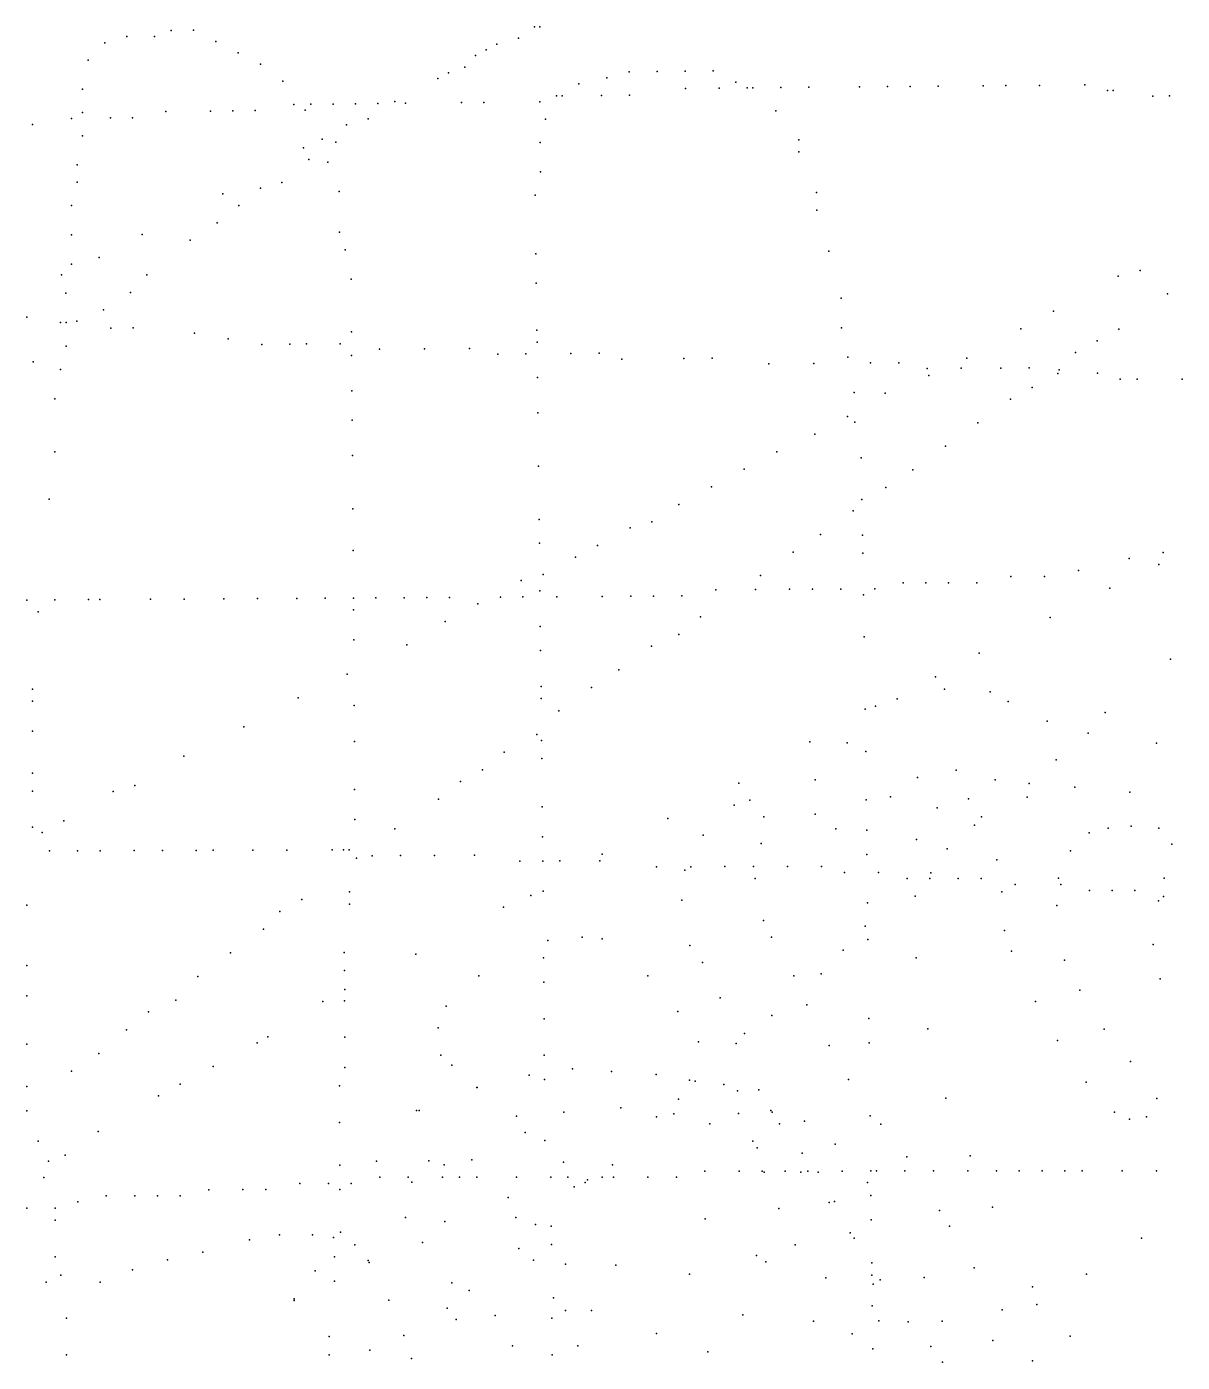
# Model space of a CAD drawing. Header units: metres. Extents: x -21.44 to -17.12, y -43.13 to -42.06.
# Drawn here: x -21.443035 to -21.442334, y -43.119011 to -43.118201 of the extents above; entities that cross this region are included whole.
import ezdxf

# ---------------------------------------------------------------- set-up
doc = ezdxf.new("R2010")
doc.units = ezdxf.units.M

msp = doc.modelspace()

# ---------------------------------------------------------------- linework, layer by layer
at = {"layer": 'Pontos'}
for p in [(-21.44272672, -43.11820124, 421), (-21.44272672, -43.11820124, 421), (-21.44272347, -43.11820124, 421), (-21.44272347, -43.11820124, 421), (-21.44297409, -43.11820727, 426), (-21.44297409, -43.11820727, 426), (-21.44295725, -43.11820709, 426), (-21.44295725, -43.11820709, 426), (-21.44294715, -43.11820346, 426), (-21.44294715, -43.11820346, 426), (-21.44293367, -43.11820331, 425), (-21.44293367, -43.11820331, 425), (-21.4427365, -43.11820823, 421), (-21.4427365, -43.11820823, 421), (-21.44298755, -43.11821093, 427), (-21.44298755, -43.11821093, 427), (-21.44292016, -43.11821018, 425), (-21.44292016, -43.11821018, 425), (-21.44290663, -43.11821706, 424), (-21.44290663, -43.11821706, 424), (-21.44275603, -43.11821522, 421), (-21.44275603, -43.11821522, 421), (-21.44274951, -43.11821173, 421), (-21.44274951, -43.11821173, 421), (-21.44299764, -43.11822158, 427), (-21.44299764, -43.11822158, 427), (-21.4428931, -43.11822395, 424), (-21.4428931, -43.11822395, 424), (-21.44276254, -43.11821872, 421), (-21.44276254, -43.11821872, 421), (-21.44278537, -43.1182327, 420), (-21.44278537, -43.1182327, 420), (-21.44277885, -43.1182292, 420), (-21.44277885, -43.1182292, 420), (-21.44276908, -43.11822571, 420), (-21.44276908, -43.11822571, 420), (-21.44268293, -43.11823223, 421), (-21.44268293, -43.11823223, 421), (-21.44266938, -43.11822855, 421), (-21.44266938, -43.11822855, 421), (-21.44265237, -43.11822837, 421), (-21.44265237, -43.11822837, 421), (-21.44263536, -43.11822818, 421), (-21.44263536, -43.11822818, 421), (-21.44261834, -43.118228, 421), (-21.44261834, -43.118228, 421), (-21.44300098, -43.11823919, 427), (-21.44300098, -43.11823919, 427), (-21.44287952, -43.11823436, 423), (-21.44287952, -43.11823436, 423), (-21.44269987, -43.11823595, 420), (-21.44269987, -43.11823595, 420), (-21.4426352, -43.11823879, 421), (-21.4426352, -43.11823879, 421), (-21.44261476, -43.11823857, 421), (-21.44261476, -43.11823857, 421), (-21.4426046, -43.11823492, 421), (-21.4426046, -43.11823492, 421), (-21.44259772, -43.11823838, 421), (-21.44259772, -43.11823838, 421), (-21.44259431, -43.11823835, 421), (-21.44259431, -43.11823835, 421), (-21.44257726, -43.11823817, 421), (-21.44257726, -43.11823817, 421), (-21.44256022, -43.118238, 421), (-21.44256022, -43.118238, 421), (-21.44252954, -43.11823774, 421), (-21.44252954, -43.11823774, 421), (-21.44251248, -43.11823759, 421), (-21.44251248, -43.11823759, 421), (-21.44249884, -43.11823747, 421), (-21.44249884, -43.11823747, 421), (-21.44248177, -43.11823733, 421), (-21.44248177, -43.11823733, 421), (-21.44245445, -43.11823709, 422), (-21.44245445, -43.11823709, 422), (-21.44244078, -43.11823698, 422), (-21.44244078, -43.11823698, 422), (-21.44242028, -43.1182368, 422), (-21.44242028, -43.1182368, 422), (-21.44239292, -43.11823657, 422), (-21.44239292, -43.11823657, 422), (-21.44237914, -43.11824, 422), (-21.44237914, -43.11824, 422), (-21.44237572, -43.11823997, 422), (-21.44237572, -43.11823997, 422), (-21.44287268, -43.11824838, 423), (-21.44287268, -43.11824838, 423), (-21.44286253, -43.11824827, 423), (-21.44286253, -43.11824827, 423), (-21.44284899, -43.11824813, 422), (-21.44284899, -43.11824813, 422), (-21.44283545, -43.11824798, 422), (-21.44283545, -43.11824798, 422), (-21.4428219, -43.11824784, 421), (-21.4428219, -43.11824784, 421), (-21.44281145, -43.11824669, 421), (-21.44281145, -43.11824669, 421), (-21.44280496, -43.11824766, 421), (-21.44280496, -43.11824766, 421), (-21.44277105, -43.1182473, 420), (-21.44277105, -43.1182473, 420), (-21.44275748, -43.11824716, 420), (-21.44275748, -43.11824716, 420), (-21.44272353, -43.1182468, 420), (-21.44272353, -43.1182468, 420), (-21.44271338, -43.11824316, 420), (-21.44271338, -43.11824316, 420), (-21.44270998, -43.11824312, 420), (-21.44270998, -43.11824312, 420), (-21.44268618, -43.11824287, 420), (-21.44268618, -43.11824287, 420), (-21.44266918, -43.11824268, 420), (-21.44266918, -43.11824268, 420), (-21.44235166, -43.11824331, 423), (-21.44235166, -43.11824331, 423), (-21.44234139, -43.11824322, 423), (-21.44234139, -43.11824322, 423), (-21.44300771, -43.11825685, 428), (-21.44300771, -43.11825685, 428), (-21.44300097, -43.11825326, 428), (-21.44300097, -43.11825326, 428), (-21.44298411, -43.1182566, 427), (-21.44298411, -43.1182566, 427), (-21.44297062, -43.11825646, 427), (-21.44297062, -43.11825646, 427), (-21.44295038, -43.11825273, 426), (-21.44295038, -43.11825273, 426), (-21.44292337, -43.11825244, 425), (-21.44292337, -43.11825244, 425), (-21.44290985, -43.1182523, 424), (-21.44290985, -43.1182523, 424), (-21.44289633, -43.11825215, 424), (-21.44289633, -43.11825215, 424), (-21.44286589, -43.11825183, 423), (-21.44286589, -43.11825183, 423), (-21.44282776, -43.11825719, 421), (-21.44282776, -43.11825719, 421), (-21.44272, -43.11825736, 420), (-21.44272, -43.11825736, 420), (-21.44258043, -43.11825236, 420), (-21.44258043, -43.11825236, 420), (-21.44303129, -43.11826062, 429), (-21.44303129, -43.11826062, 429), (-21.44284078, -43.11826069, 422), (-21.44284078, -43.11826069, 422), (-21.44300096, -43.11826735, 428), (-21.44300096, -43.11826735, 428), (-21.44285562, -43.11826938, 422), (-21.44285562, -43.11826938, 422), (-21.44284737, -43.11827119, 422), (-21.44284737, -43.11827119, 422), (-21.44272324, -43.11827155, 420), (-21.44272324, -43.11827155, 420), (-21.44256646, -43.11826995, 420), (-21.44256646, -43.11826995, 420), (-21.44286688, -43.11827469, 423), (-21.44286688, -43.11827469, 423), (-21.4428637, -43.11828169, 423), (-21.4428637, -43.11828169, 423), (-21.44256634, -43.11827705, 420), (-21.44256634, -43.11827705, 420), (-21.44300431, -43.11828502, 428), (-21.44300431, -43.11828502, 428), (-21.44285214, -43.11828348, 422), (-21.44285214, -43.11828348, 422), (-21.44272303, -43.11828926, 419), (-21.44272303, -43.11828926, 419), (-21.44300431, -43.11829561, 428), (-21.44300431, -43.11829561, 428), (-21.44288007, -43.11829571, 423), (-21.44288007, -43.11829571, 423), (-21.44291585, -43.1183027, 425), (-21.44291585, -43.1183027, 425), (-21.4428931, -43.11829921, 424), (-21.4428931, -43.11829921, 424), (-21.44284524, -43.11830111, 422), (-21.44284524, -43.11830111, 422), (-21.44272626, -43.11830349, 419), (-21.44272626, -43.11830349, 419), (-21.44255564, -43.11830184, 419), (-21.44255564, -43.11830184, 419), (-21.44300767, -43.11830977, 428), (-21.44300767, -43.11830977, 428), (-21.4429062, -43.11830973, 424), (-21.4429062, -43.11830973, 424), (-21.44255545, -43.11831251, 419), (-21.44255545, -43.11831251, 419), (-21.4429193, -43.11832025, 425), (-21.4429193, -43.11832025, 425), (-21.44300766, -43.11832746, 429), (-21.44300766, -43.11832746, 429), (-21.44296481, -43.11832722, 427), (-21.44296481, -43.11832722, 427), (-21.44293566, -43.11833077, 425), (-21.44293566, -43.11833077, 425), (-21.44284506, -43.11832592, 421), (-21.44284506, -43.11832592, 421), (-21.44284159, -43.11833654, 421), (-21.44284159, -43.11833654, 421), (-21.44272585, -43.11833902, 418), (-21.44272585, -43.11833902, 418), (-21.44254815, -43.11833741, 419), (-21.44254815, -43.11833741, 419), (-21.44300765, -43.11834518, 429), (-21.44300765, -43.11834518, 429), (-21.44299094, -43.11834124, 428), (-21.44299094, -43.11834124, 428), (-21.44301379, -43.11835176, 430), (-21.44301379, -43.11835176, 430), (-21.44296191, -43.11835183, 427), (-21.44296191, -43.11835183, 427), (-21.44283806, -43.11835428, 421), (-21.44283806, -43.11835428, 421), (-21.44237252, -43.11835263, 420), (-21.44237252, -43.11835263, 420), (-21.44235935, -43.1183491, 420), (-21.44235935, -43.1183491, 420), (-21.44301102, -43.11836295, 430), (-21.44301102, -43.11836295, 430), (-21.44297179, -43.11836238, 428), (-21.44297179, -43.11836238, 428), (-21.44272565, -43.11835682, 419), (-21.44272565, -43.11835682, 419), (-21.44234268, -43.11836332, 420), (-21.44234268, -43.11836332, 420), (-21.44254077, -43.11836593, 419), (-21.44254077, -43.11836593, 419), (-21.4430347, -43.11837736, 431), (-21.4430347, -43.11837736, 431), (-21.44298817, -43.11837292, 429), (-21.44298817, -43.11837292, 429), (-21.44241193, -43.11837388, 419), (-21.44241193, -43.11837388, 419), (-21.44301439, -43.11838074, 430), (-21.44301439, -43.11838074, 430), (-21.44301101, -43.11838071, 430), (-21.44301101, -43.11838071, 430), (-21.4430045, -43.11837993, 430), (-21.4430045, -43.11837993, 430), (-21.4429839, -43.11838403, 429), (-21.4429839, -43.11838403, 429), (-21.44297034, -43.11838391, 428), (-21.44297034, -43.11838391, 428), (-21.44293301, -43.11838715, 427), (-21.44293301, -43.11838715, 427), (-21.44283783, -43.11838633, 422), (-21.44283783, -43.11838633, 422), (-21.44272531, -43.11838536, 419), (-21.44272531, -43.11838536, 419), (-21.44254043, -43.11838382, 419), (-21.44254043, -43.11838382, 419), (-21.44243165, -43.11838452, 419), (-21.44243165, -43.11838452, 419), (-21.44237221, -43.11838461, 419), (-21.44237221, -43.11838461, 419), (-21.443011, -43.11839493, 431), (-21.443011, -43.11839493, 431), (-21.44291262, -43.11839054, 426), (-21.44291262, -43.11839054, 426), (-21.44289222, -43.11839392, 425), (-21.44289222, -43.11839392, 425), (-21.44287521, -43.11839378, 424), (-21.44287521, -43.11839378, 424), (-21.44286501, -43.11839369, 424), (-21.44286501, -43.11839369, 424), (-21.44284459, -43.11839352, 423), (-21.44284459, -43.11839352, 423), (-21.44272523, -43.11839251, 419), (-21.44272523, -43.11839251, 419), (-21.44238536, -43.1183917, 419), (-21.44238536, -43.1183917, 419), (-21.44283773, -43.1184006, 423), (-21.44283773, -43.1184006, 423), (-21.44282072, -43.11839689, 422), (-21.44282072, -43.11839689, 422), (-21.44279345, -43.11839666, 421), (-21.44279345, -43.11839666, 421), (-21.44276616, -43.11839643, 420), (-21.44276616, -43.11839643, 420), (-21.44274906, -43.11839985, 420), (-21.44274906, -43.11839985, 420), (-21.44273198, -43.11839971, 420), (-21.44273198, -43.11839971, 420), (-21.44270464, -43.11839948, 419), (-21.44270464, -43.11839948, 419), (-21.44268754, -43.11839934, 419), (-21.44268754, -43.11839934, 419), (-21.4426738, -43.1184028, 419), (-21.4426738, -43.1184028, 419), (-21.44263613, -43.11840249, 419), (-21.44263613, -43.11840249, 419), (-21.442619, -43.11840235, 419), (-21.442619, -43.11840235, 419), (-21.44253667, -43.11840171, 418), (-21.44253667, -43.11840171, 418), (-21.44246453, -43.11840225, 418), (-21.44246453, -43.11840225, 418), (-21.44239851, -43.1183988, 419), (-21.44239851, -43.1183988, 419), (-21.44303086, -43.11840457, 432), (-21.44303086, -43.11840457, 432), (-21.44301438, -43.1184092, 431), (-21.44301438, -43.1184092, 431), (-21.44258464, -43.11840564, 419), (-21.44258464, -43.11840564, 419), (-21.44255718, -43.11840543, 419), (-21.44255718, -43.11840543, 419), (-21.44252287, -43.1184052, 418), (-21.44252287, -43.1184052, 418), (-21.4425057, -43.11840509, 418), (-21.4425057, -43.11840509, 418), (-21.44248846, -43.11840856, 418), (-21.44248846, -43.11840856, 418), (-21.44246784, -43.11840843, 418), (-21.44246784, -43.11840843, 418), (-21.44244377, -43.11840827, 419), (-21.44244377, -43.11840827, 419), (-21.44242657, -43.11840816, 419), (-21.44242657, -43.11840816, 419), (-21.44240927, -43.11841164, 419), (-21.44240927, -43.11841164, 419), (-21.44240834, -43.11840947, 419), (-21.44240834, -43.11840947, 419), (-21.44238517, -43.11841148, 419), (-21.44238517, -43.11841148, 419), (-21.44272498, -43.11841396, 420), (-21.44272498, -43.11841396, 420), (-21.44248756, -43.11841288, 418), (-21.44248756, -43.11841288, 418), (-21.4423714, -43.11841507, 419), (-21.4423714, -43.11841507, 419), (-21.44236112, -43.11841506, 419), (-21.44236112, -43.11841506, 419), (-21.44233371, -43.11841501, 419), (-21.44233371, -43.11841501, 419), (-21.44301776, -43.11842706, 432), (-21.44301776, -43.11842706, 432), (-21.44283757, -43.11842203, 423), (-21.44283757, -43.11842203, 423), (-21.44253283, -43.11842322, 418), (-21.44253283, -43.11842322, 418), (-21.44251391, -43.11842352, 418), (-21.44251391, -43.11842352, 418), (-21.44243794, -43.11842724, 418), (-21.44243794, -43.11842724, 418), (-21.44242478, -43.11842013, 418), (-21.44242478, -43.11842013, 418), (-21.44272473, -43.11843545, 420), (-21.44272473, -43.11843545, 420), (-21.44283744, -43.11843992, 424), (-21.44283744, -43.11843992, 424), (-21.44253694, -43.11843772, 418), (-21.44253694, -43.11843772, 418), (-21.44253248, -43.11844119, 418), (-21.44253248, -43.11844119, 418), (-21.44245768, -43.11844147, 418), (-21.44245768, -43.11844147, 418), (-21.4425567, -43.11844838, 418), (-21.4425567, -43.11844838, 418), (-21.44301775, -43.1184592, 432), (-21.44301775, -43.1184592, 432), (-21.44257977, -43.11845902, 419), (-21.44257977, -43.11845902, 419), (-21.44247743, -43.11845571, 418), (-21.44247743, -43.11845571, 418), (-21.44283728, -43.11846142, 424), (-21.44283728, -43.11846142, 424), (-21.44272435, -43.11846776, 421), (-21.44272435, -43.11846776, 421), (-21.44252863, -43.11846276, 418), (-21.44252863, -43.11846276, 418), (-21.44259954, -43.11846967, 419), (-21.44259954, -43.11846967, 419), (-21.44249719, -43.11846996, 418), (-21.44249719, -43.11846996, 418), (-21.44261932, -43.11848032, 419), (-21.44261932, -43.11848032, 419), (-21.44251367, -43.11848065, 418), (-21.44251367, -43.11848065, 418), (-21.44302114, -43.11848786, 433), (-21.44302114, -43.11848786, 433), (-21.44263911, -43.11849098, 420), (-21.44263911, -43.11849098, 420), (-21.44252815, -43.11848801, 418), (-21.44252815, -43.11848801, 418), (-21.44283705, -43.11849374, 425), (-21.44283705, -43.11849374, 425), (-21.44272398, -43.11850015, 422), (-21.44272398, -43.11850015, 422), (-21.44253345, -43.11849491, 418), (-21.44253345, -43.11849491, 418), (-21.44266879, -43.11850517, 421), (-21.44266879, -43.11850517, 421), (-21.4426556, -43.11850165, 420), (-21.4426556, -43.11850165, 420), (-21.44272381, -43.11851456, 422), (-21.44272381, -43.11851456, 422), (-21.44268858, -43.11851583, 421), (-21.44268858, -43.11851583, 421), (-21.44255325, -43.11850919, 418), (-21.44255325, -43.11850919, 418), (-21.44252773, -43.11850968, 418), (-21.44252773, -43.11850968, 418), (-21.44283687, -43.11851893, 426), (-21.44283687, -43.11851893, 426), (-21.44270178, -43.11852294, 422), (-21.44270178, -43.11852294, 422), (-21.44256976, -43.11851989, 419), (-21.44256976, -43.11851989, 419), (-21.44252753, -43.11852053, 418), (-21.44252753, -43.11852053, 418), (-21.44236586, -43.11852383, 417), (-21.44236586, -43.11852383, 417), (-21.44234531, -43.11852016, 417), (-21.44234531, -43.11852016, 417), (-21.44239666, -43.11853114, 417), (-21.44239666, -43.11853114, 417), (-21.44234792, -43.11852742, 417), (-21.44234792, -43.11852742, 417), (-21.44273478, -43.11853713, 423), (-21.44273478, -43.11853713, 423), (-21.44272159, -43.1185336, 422), (-21.44272159, -43.1185336, 422), (-21.44258958, -43.11853416, 419), (-21.44258958, -43.11853416, 419), (-21.44250307, -43.11853856, 417), (-21.44250307, -43.11853856, 417), (-21.44248933, -43.11853854, 417), (-21.44248933, -43.11853854, 417), (-21.44247558, -43.11853852, 417), (-21.44247558, -43.11853852, 417), (-21.4424584, -43.1185385, 417), (-21.4424584, -43.1185385, 417), (-21.44243784, -43.11853483, 417), (-21.44243784, -43.11853483, 417), (-21.44241722, -43.11853481, 417), (-21.44241722, -43.11853481, 417), (-21.44303476, -43.11854902, 436), (-21.44303476, -43.11854902, 436), (-21.44301772, -43.11854891, 435), (-21.44301772, -43.11854891, 435), (-21.44299727, -43.11854878, 434), (-21.44299727, -43.11854878, 434), (-21.44299045, -43.11854874, 434), (-21.44299045, -43.11854874, 434), (-21.44295975, -43.11854855, 432), (-21.44295975, -43.11854855, 432), (-21.44293926, -43.11854842, 431), (-21.44293926, -43.11854842, 431), (-21.44291535, -43.11854827, 430), (-21.44291535, -43.11854827, 430), (-21.44289484, -43.11854814, 429), (-21.44289484, -43.11854814, 429), (-21.44287089, -43.11854799, 428), (-21.44287089, -43.11854799, 428), (-21.44285378, -43.11854788, 428), (-21.44285378, -43.11854788, 428), (-21.44283666, -43.11854778, 427), (-21.44283666, -43.11854778, 427), (-21.44282295, -43.11854769, 426), (-21.44282295, -43.11854769, 426), (-21.44280581, -43.11854758, 425), (-21.44280581, -43.11854758, 425), (-21.4427921, -43.1185475, 425), (-21.4427921, -43.1185475, 425), (-21.44277837, -43.11854741, 424), (-21.44277837, -43.11854741, 424), (-21.44274748, -43.11854722, 423), (-21.44274748, -43.11854722, 423), (-21.44273374, -43.11854713, 423), (-21.44273374, -43.11854713, 423), (-21.44272347, -43.11854345, 423), (-21.44272347, -43.11854345, 423), (-21.44271312, -43.118547, 422), (-21.44271312, -43.118547, 422), (-21.44268561, -43.11854683, 422), (-21.44268561, -43.11854683, 422), (-21.4426684, -43.11854672, 421), (-21.4426684, -43.11854672, 421), (-21.44265463, -43.11854664, 421), (-21.44265463, -43.11854664, 421), (-21.44263741, -43.11854653, 420), (-21.44263741, -43.11854653, 420), (-21.44261679, -43.11854278, 420), (-21.44261679, -43.11854278, 420), (-21.44259265, -43.11854263, 419), (-21.44259265, -43.11854263, 419), (-21.44257195, -43.1185425, 419), (-21.44257195, -43.1185425, 419), (-21.44255815, -43.11854242, 418), (-21.44255815, -43.11854242, 418), (-21.44254091, -43.11854233, 418), (-21.44254091, -43.11854233, 418), (-21.44252704, -43.11854589, 417), (-21.44252704, -43.11854589, 417), (-21.44252021, -43.11854223, 417), (-21.44252021, -43.11854223, 417), (-21.44237762, -43.11854174, 416), (-21.44237762, -43.11854174, 416), (-21.44302794, -43.11855618, 435), (-21.44302794, -43.11855618, 435), (-21.4428366, -43.118555, 427), (-21.4428366, -43.118555, 427), (-21.44276119, -43.11855135, 424), (-21.44276119, -43.11855135, 424), (-21.442781, -43.11856202, 425), (-21.442781, -43.11856202, 425), (-21.44272322, -43.11856516, 423), (-21.44272322, -43.11856516, 423), (-21.44262594, -43.11855915, 420), (-21.44262594, -43.11855915, 420), (-21.44241396, -43.11855966, 416), (-21.44241396, -43.11855966, 416), (-21.44283647, -43.11857307, 427), (-21.44283647, -43.11857307, 427), (-21.44263918, -43.11856988, 421), (-21.44263918, -43.11856988, 421), (-21.44252664, -43.11857137, 417), (-21.44252664, -43.11857137, 417), (-21.44280414, -43.11857627, 426), (-21.44280414, -43.11857627, 426), (-21.44272305, -43.11857965, 423), (-21.44272305, -43.11857965, 423), (-21.44265572, -43.118577, 421), (-21.44265572, -43.118577, 421), (-21.44245693, -43.11858118, 416), (-21.44245693, -43.11858118, 416), (-21.44234081, -43.1185849, 415), (-21.44234081, -43.1185849, 415), (-21.44284047, -43.11859404, 428), (-21.44284047, -43.11859404, 428), (-21.44267558, -43.1185913, 422), (-21.44267558, -43.1185913, 422), (-21.44248341, -43.11859554, 416), (-21.44248341, -43.11859554, 416), (-21.44303136, -43.11860314, 437), (-21.44303136, -43.11860314, 437), (-21.44272281, -43.11860144, 424), (-21.44272281, -43.11860144, 424), (-21.44269213, -43.118602, 423), (-21.44269213, -43.118602, 423), (-21.4424779, -43.11860312, 416), (-21.4424779, -43.11860312, 416), (-21.44245034, -43.1186046, 416), (-21.44245034, -43.1186046, 416), (-21.44303136, -43.11861038, 437), (-21.44303136, -43.11861038, 437), (-21.44287018, -43.11860824, 430), (-21.44287018, -43.11860824, 430), (-21.4428362, -43.11861297, 429), (-21.4428362, -43.11861297, 429), (-21.44272274, -43.11860872, 424), (-21.44272274, -43.11860872, 424), (-21.44251984, -43.11861346, 417), (-21.44251984, -43.11861346, 417), (-21.44250681, -43.11860904, 416), (-21.44250681, -43.11860904, 416), (-21.44243928, -43.11861053, 416), (-21.44243928, -43.11861053, 416), (-21.442712, -43.11861629, 424), (-21.442712, -43.11861629, 424), (-21.44252606, -43.11861521, 417), (-21.44252606, -43.11861521, 417), (-21.44241575, -43.1186224, 415), (-21.44241575, -43.1186224, 415), (-21.44238043, -43.11861721, 415), (-21.44238043, -43.11861721, 415), (-21.44303136, -43.11862852, 437), (-21.44303136, -43.11862852, 437), (-21.44290321, -43.118626, 431), (-21.44290321, -43.118626, 431), (-21.44272527, -43.11863061, 424), (-21.44272527, -43.11863061, 424), (-21.44239084, -43.11862983, 415), (-21.44239084, -43.11862983, 415), (-21.44283607, -43.1186348, 429), (-21.44283607, -43.1186348, 429), (-21.44272249, -43.11863423, 424), (-21.44272249, -43.11863423, 424), (-21.44255962, -43.11863499, 418), (-21.44255962, -43.11863499, 418), (-21.4425371, -43.11863573, 418), (-21.4425371, -43.11863573, 418), (-21.44234932, -43.11863578, 415), (-21.44234932, -43.11863578, 415), (-21.44293954, -43.11864375, 433), (-21.44293954, -43.11864375, 433), (-21.44274514, -43.1186413, 425), (-21.44274514, -43.1186413, 425), (-21.44272238, -43.11864517, 425), (-21.44272238, -43.11864517, 425), (-21.44252576, -43.11864086, 417), (-21.44252576, -43.11864086, 417), (-21.44241017, -43.11864596, 416), (-21.44241017, -43.11864596, 416), (-21.44303137, -43.11865394, 436), (-21.44303137, -43.11865394, 436), (-21.4427584, -43.11865203, 426), (-21.4427584, -43.11865203, 426), (-21.44247082, -43.11865211, 416), (-21.44247082, -43.11865211, 416), (-21.4429693, -43.11866154, 434), (-21.4429693, -43.11866154, 434), (-21.44277165, -43.11865916, 427), (-21.44277165, -43.11865916, 427), (-21.44260274, -43.11866009, 420), (-21.44260274, -43.11866009, 420), (-21.44255643, -43.11865802, 419), (-21.44255643, -43.11865802, 419), (-21.44249429, -43.11865656, 416), (-21.44249429, -43.11865656, 416), (-21.4424473, -43.11865807, 416), (-21.4424473, -43.11865807, 416), (-21.44242671, -43.11866035, 416), (-21.44242671, -43.11866035, 416), (-21.44239886, -43.11866257, 415), (-21.44239886, -43.11866257, 415), (-21.44303137, -43.11866485, 436), (-21.44303137, -43.11866485, 436), (-21.44298248, -43.11866505, 434), (-21.44298248, -43.11866505, 434), (-21.44283589, -43.11866395, 429), (-21.44283589, -43.11866395, 429), (-21.44278493, -43.1186699, 428), (-21.44278493, -43.1186699, 428), (-21.44259617, -43.11867044, 420), (-21.44259617, -43.11867044, 420), (-21.44252542, -43.11867022, 418), (-21.44252542, -43.11867022, 418), (-21.44251085, -43.11866847, 417), (-21.44251085, -43.11866847, 417), (-21.44246341, -43.11866961, 416), (-21.44246341, -43.11866961, 416), (-21.44242788, -43.11866852, 416), (-21.44242788, -43.11866852, 416), (-21.44236561, -43.11866557, 415), (-21.44236561, -43.11866557, 415), (-21.4427221, -43.11867439, 425), (-21.4427221, -43.11867439, 425), (-21.44260559, -43.11867347, 421), (-21.44260559, -43.11867347, 421), (-21.44255645, -43.11867889, 419), (-21.44255645, -43.11867889, 419), (-21.44248247, -43.11867509, 416), (-21.44248247, -43.11867509, 416), (-21.44303137, -43.11868669, 436), (-21.44303137, -43.11868669, 436), (-21.44301224, -43.11868285, 435), (-21.44301224, -43.11868285, 435), (-21.44283578, -43.1186822, 429), (-21.44283578, -43.1186822, 429), (-21.4426459, -43.11868159, 422), (-21.4426459, -43.11868159, 422), (-21.44258757, -43.11868049, 420), (-21.44258757, -43.11868049, 420), (-21.44245984, -43.11868555, 416), (-21.44245984, -43.11868555, 416), (-21.44245556, -43.11868058, 416), (-21.44245556, -43.11868058, 416), (-21.44236467, -43.11868609, 415), (-21.44236467, -43.11868609, 415), (-21.44302547, -43.11868996, 436), (-21.44302547, -43.11868996, 436), (-21.44281146, -43.11868778, 429), (-21.44281146, -43.11868778, 429), (-21.44272192, -43.11869268, 426), (-21.44272192, -43.11869268, 426), (-21.44262435, -43.11869163, 422), (-21.44262435, -43.11869163, 422), (-21.44254402, -43.11868786, 419), (-21.44254402, -43.11868786, 419), (-21.4425252, -43.11868858, 418), (-21.4425252, -43.11868858, 418), (-21.44249494, -43.1186943, 417), (-21.44249494, -43.1186943, 417), (-21.44239017, -43.11869021, 416), (-21.44239017, -43.11869021, 416), (-21.44237871, -43.11868746, 415), (-21.44237871, -43.11868746, 415), (-21.44234799, -43.11868747, 415), (-21.44234799, -43.11868747, 415), (-21.4430211, -43.11870122), (-21.4430211, -43.11870122), (-21.44300398, -43.11870115), (-21.44300398, -43.11870115), (-21.44299027, -43.11870109), (-21.44299027, -43.11870109), (-21.44296969, -43.11870101), (-21.44296969, -43.11870101), (-21.44295254, -43.11870094), (-21.44295254, -43.11870094), (-21.44293194, -43.11870086), (-21.44293194, -43.11870086), (-21.44292164, -43.11870082), (-21.44292164, -43.11870082), (-21.44289759, -43.11870072), (-21.44289759, -43.11870072), (-21.44287696, -43.11870064), (-21.44287696, -43.11870064), (-21.44284943, -43.11870052), (-21.44284943, -43.11870052), (-21.44284255, -43.1187005), (-21.44284255, -43.1187005), (-21.44283911, -43.11870048, 430), (-21.44283911, -43.11870048, 430), (-21.44268574, -43.11870308, 424), (-21.44268574, -43.11870308, 424), (-21.4425893, -43.11869664, 420), (-21.4425893, -43.11869664, 420), (-21.44252503, -43.11870328, 418), (-21.44252503, -43.11870328, 418), (-21.44247641, -43.11869996, 417), (-21.44247641, -43.11869996, 417), (-21.44240145, -43.11870121, 416), (-21.44240145, -43.11870121, 416), (-21.44234007, -43.1186971, 415), (-21.44234007, -43.1186971, 415), (-21.4428347, -43.11870568, 430), (-21.4428347, -43.11870568, 430), (-21.44282531, -43.11870408), (-21.44282531, -43.11870408), (-21.44280808, -43.11870401), (-21.44280808, -43.11870401), (-21.44278739, -43.11870393), (-21.44278739, -43.11870393), (-21.44276324, -43.11870384), (-21.44276324, -43.11870384), (-21.44273559, -43.11870739), (-21.44273559, -43.11870739), (-21.44272177, -43.11870733), (-21.44272177, -43.11870733), (-21.4427114, -43.11870729), (-21.4427114, -43.11870729), (-21.4426872, -43.1187072), (-21.4426872, -43.1187072), (-21.44265265, -43.11871081), (-21.44265265, -43.11871081), (-21.44263195, -43.11871077), (-21.44263195, -43.11871077), (-21.44261123, -43.11871074), (-21.44261123, -43.11871074), (-21.44259397, -43.11871071), (-21.44259397, -43.11871071), (-21.44257325, -43.11871068, 420), (-21.44257325, -43.11871068, 420), (-21.44255254, -43.11871066, 419), (-21.44255254, -43.11871066, 419), (-21.44244615, -43.11870669, 416), (-21.44244615, -43.11870669, 416), (-21.44263557, -43.11871287, 423), (-21.44263557, -43.11871287, 423), (-21.44259289, -43.1187179, 421), (-21.44259289, -43.1187179, 421), (-21.4425387, -43.11871433, 419), (-21.4425387, -43.11871433, 419), (-21.442518, -43.11871431, 418), (-21.442518, -43.11871431, 418), (-21.4425007, -43.11871798, 417), (-21.4425007, -43.11871798, 417), (-21.44248689, -43.11871797, 417), (-21.44248689, -43.11871797, 417), (-21.44248634, -43.11871439, 417), (-21.44248634, -43.11871439, 417), (-21.44246963, -43.11871796, 417), (-21.44246963, -43.11871796, 417), (-21.44245582, -43.11871795, 417), (-21.44245582, -43.11871795, 417), (-21.4424088, -43.11871773, 416), (-21.4424088, -43.11871773, 416), (-21.44234469, -43.11871777, 415), (-21.44234469, -43.11871777, 415), (-21.44283895, -43.1187261, 430), (-21.44283895, -43.1187261, 430), (-21.44272159, -43.11872566, 426), (-21.44272159, -43.11872566, 426), (-21.44244323, -43.11872599, 416), (-21.44244323, -43.11872599, 416), (-21.44243506, -43.11872161, 416), (-21.44243506, -43.11872161, 416), (-21.44240743, -43.11872159, 416), (-21.44240743, -43.11872159, 416), (-21.44239011, -43.11872526, 416), (-21.44239011, -43.11872526, 416), (-21.44237629, -43.11872525, 415), (-21.44237629, -43.11872525, 415), (-21.44236247, -43.11872524, 415), (-21.44236247, -43.11872524, 415), (-21.44303481, -43.11873412, 435), (-21.44303481, -43.11873412, 435), (-21.44286791, -43.11873075, 431), (-21.44286791, -43.11873075, 431), (-21.44283891, -43.11873342, 430), (-21.44283891, -43.11873342, 430), (-21.44274554, -43.11873527, 427), (-21.44274554, -43.11873527, 427), (-21.44272893, -43.11872814, 427), (-21.44272893, -43.11872814, 427), (-21.44263736, -43.11873112, 423), (-21.44263736, -43.11873112, 423), (-21.44252468, -43.11873272, 418), (-21.44252468, -43.11873272, 418), (-21.44249571, -43.11872872, 417), (-21.44249571, -43.11872872, 417), (-21.44240974, -43.1187343, 416), (-21.44240974, -43.1187343, 416), (-21.44234821, -43.11873157, 415), (-21.44234821, -43.11873157, 415), (-21.44234513, -43.11872891, 415), (-21.44234513, -43.11872891, 415), (-21.44288118, -43.11873789, 431), (-21.44288118, -43.11873789, 431), (-21.4425879, -43.11874331, 421), (-21.4425879, -43.11874331, 421), (-21.44289118, -43.11874868, 432), (-21.44289118, -43.11874868, 432), (-21.44252618, -43.11874686, 419), (-21.44252618, -43.11874686, 419), (-21.44244152, -43.11874948, 417), (-21.44244152, -43.11874948, 417), (-21.44271876, -43.11875552), (-21.44271876, -43.11875552), (-21.44269793, -43.11875349), (-21.44269793, -43.11875349), (-21.44268561, -43.11875451), (-21.44268561, -43.11875451), (-21.44263245, -43.1187586, 423), (-21.44263245, -43.1187586, 423), (-21.44258304, -43.1187535, 421), (-21.44258304, -43.1187535, 421), (-21.44252442, -43.11875483, 419), (-21.44252442, -43.11875483, 419), (-21.44235143, -43.11875787, 415), (-21.44235143, -43.11875787, 415), (-21.44291113, -43.11876301, 432), (-21.44291113, -43.11876301, 432), (-21.44284218, -43.11876277, 431), (-21.44284218, -43.11876277, 431), (-21.4427987, -43.11876389, 430), (-21.4427987, -43.11876389, 430), (-21.44272125, -43.1187661, 427), (-21.44272125, -43.1187661, 427), (-21.44253947, -43.11876132, 419), (-21.44253947, -43.11876132, 419), (-21.44249515, -43.11876606, 418), (-21.44249515, -43.11876606, 418), (-21.44243744, -43.11876195, 417), (-21.44243744, -43.11876195, 417), (-21.44240521, -43.11876753, 416), (-21.44240521, -43.11876753, 416), (-21.44303482, -43.1187707, 435), (-21.44303482, -43.1187707, 435), (-21.44284211, -43.11877379, 431), (-21.44284211, -43.11877379, 431), (-21.44262478, -43.11876881, 423), (-21.44262478, -43.11876881, 423), (-21.44255276, -43.11877578, 420), (-21.44255276, -43.11877578, 420), (-21.44293107, -43.11877736, 433), (-21.44293107, -43.11877736, 433), (-21.44276046, -43.1187769), (-21.44276046, -43.1187769), (-21.44272114, -43.11878085, 427), (-21.44272114, -43.11878085, 427), (-21.44265802, -43.11877697), (-21.44265802, -43.11877697), (-21.44256944, -43.11877703, 421), (-21.44256944, -43.11877703, 421), (-21.44234707, -43.1187787, 415), (-21.44234707, -43.1187787, 415), (-21.44303482, -43.11878902, 434), (-21.44303482, -43.11878902, 434), (-21.44294443, -43.11879176, 433), (-21.44294443, -43.11879176, 433), (-21.44285519, -43.11879249, 431), (-21.44285519, -43.11879249, 431), (-21.442842, -43.11879216, 431), (-21.442842, -43.11879216, 431), (-21.44284189, -43.11878533, 431), (-21.44284189, -43.11878533, 431), (-21.44261415, -43.11879032, 423), (-21.44261415, -43.11879032, 423), (-21.44242272, -43.11879253, 416), (-21.44242272, -43.11879253, 416), (-21.44239583, -43.1187856, 416), (-21.44239583, -43.1187856, 416), (-21.44296101, -43.11879888, 433), (-21.44296101, -43.11879888, 433), (-21.44278044, -43.11879528), (-21.44278044, -43.11879528), (-21.44263984, -43.11879851), (-21.44263984, -43.11879851), (-21.4425616, -43.11879448, 421), (-21.4425616, -43.11879448, 421), (-21.44278529, -43.1188086), (-21.44278529, -43.1188086), (-21.44272098, -43.11880298, 428), (-21.44272098, -43.11880298, 428), (-21.4425827, -43.11880107, 422), (-21.4425827, -43.11880107, 422), (-21.44252386, -43.1188028, 419), (-21.44252386, -43.1188028, 419), (-21.44297434, -43.11880965, 433), (-21.44297434, -43.11880965, 433), (-21.44288847, -43.11881402, 432), (-21.44288847, -43.11881402, 432), (-21.44284187, -43.11881424, 431), (-21.44284187, -43.11881424, 431), (-21.44259935, -43.11881189, 423), (-21.44259935, -43.11881189, 423), (-21.44248808, -43.11880916, 418), (-21.44248808, -43.11880916, 418), (-21.44240937, -43.11881624, 416), (-21.44240937, -43.11881624, 416), (-21.44238115, -43.1188093, 416), (-21.44238115, -43.1188093, 416), (-21.44303483, -43.11881838, 434), (-21.44303483, -43.11881838, 434), (-21.44299101, -43.11882404, 433), (-21.44299101, -43.11882404, 433), (-21.44289512, -43.1188176, 432), (-21.44289512, -43.1188176, 432), (-21.44278351, -43.11882504), (-21.44278351, -43.11882504), (-21.44272082, -43.11882513, 428), (-21.44272082, -43.11882513, 428), (-21.44262732, -43.11881704), (-21.44262732, -43.11881704), (-21.44260438, -43.11881811, 423), (-21.44260438, -43.11881811, 423), (-21.44254791, -43.11881921, 420), (-21.44254791, -43.11881921, 420), (-21.44252369, -43.11881758, 419), (-21.44252369, -43.11881758, 419), (-21.44292172, -43.11883192, 432), (-21.44292172, -43.11883192, 432), (-21.44284176, -43.11883267, 432), (-21.44284176, -43.11883267, 432), (-21.4427769, -43.11883123), (-21.4427769, -43.11883123), (-21.44236522, -43.11882888, 415), (-21.44236522, -43.11882888, 415), (-21.44300765, -43.1188348, 433), (-21.44300765, -43.1188348, 433), (-21.44272993, -43.11883713, 429), (-21.44272993, -43.11883713, 429), (-21.44272993, -43.11883713, 429), (-21.44272072, -43.11883992, 428), (-21.44272072, -43.11883992, 428), (-21.44270365, -43.1188333, 427), (-21.44270365, -43.1188333, 427), (-21.44270365, -43.1188333, 427), (-21.44268002, -43.11883503, 426), (-21.44268002, -43.11883503, 426), (-21.44268002, -43.11883503, 426), (-21.44265284, -43.11883674, 425), (-21.44265284, -43.11883674, 425), (-21.44265284, -43.11883674, 425), (-21.44263266, -43.11884034, 424), (-21.44263266, -43.11884034, 424), (-21.44263266, -43.11884034, 424), (-21.44262934, -43.11884083, 424), (-21.44262934, -43.11884083, 424), (-21.44253614, -43.11883991, 420), (-21.44253614, -43.11883991, 420), (-21.44303484, -43.11884412, 434), (-21.44303484, -43.11884412, 434), (-21.44294168, -43.11884267, 433), (-21.44294168, -43.11884267, 433), (-21.44284516, -43.11884374, 432), (-21.44284516, -43.11884374, 432), (-21.44276166, -43.11884474), (-21.44276166, -43.11884474), (-21.44276149, -43.11884467, 430), (-21.44276149, -43.11884467, 430), (-21.44276149, -43.11884467, 430), (-21.44261184, -43.11884289), (-21.44261184, -43.11884289), (-21.44260364, -43.11884669, 423), (-21.44260364, -43.11884669, 423), (-21.44260364, -43.11884669, 423), (-21.44259073, -43.11884604, 423), (-21.44259073, -43.11884604, 423), (-21.44239207, -43.11884143, 416), (-21.44239207, -43.11884143, 416), (-21.44295498, -43.11884983, 433), (-21.44295498, -43.11884983, 433), (-21.44267442, -43.11885709, 427), (-21.44267442, -43.11885709, 427), (-21.44267442, -43.11885709, 427), (-21.44263935, -43.11885169, 425), (-21.44263935, -43.11885169, 425), (-21.44247711, -43.11885111, 418), (-21.44247711, -43.11885111, 418), (-21.44234919, -43.11885131, 415), (-21.44234919, -43.11885131, 415), (-21.44303484, -43.11885884, 433), (-21.44303484, -43.11885884, 433), (-21.4427984, -43.11885871, 432), (-21.4427984, -43.11885871, 432), (-21.4427984, -43.11885871, 432), (-21.44279665, -43.11885871, 431), (-21.44279665, -43.11885871, 431), (-21.44279665, -43.11885871, 431), (-21.44273762, -43.11886219, 430), (-21.44273762, -43.11886219, 430), (-21.44273762, -43.11886219, 430), (-21.4427089, -43.11885965, 428), (-21.4427089, -43.11885965, 428), (-21.4427089, -43.11885965, 428), (-21.44265269, -43.11886255, 426), (-21.44265269, -43.11886255, 426), (-21.44264226, -43.11886065, 425), (-21.44264226, -43.11886065, 425), (-21.44264226, -43.11886065, 425), (-21.44260307, -43.11886054), (-21.44260307, -43.11886054), (-21.44258335, -43.11885867, 422), (-21.44258335, -43.11885867, 422), (-21.44258335, -43.11885867, 422), (-21.44258247, -43.1188596, 422), (-21.44258247, -43.1188596, 422), (-21.44258247, -43.1188596, 422), (-21.44256303, -43.1188651, 422), (-21.44256303, -43.1188651, 422), (-21.44256303, -43.1188651, 422), (-21.44252317, -43.11886199, 420), (-21.44252317, -43.11886199, 420), (-21.44237486, -43.11885969, 416), (-21.44237486, -43.11885969, 416), (-21.44236571, -43.11886392, 416), (-21.44236571, -43.11886392, 416), (-21.44235539, -43.11886253, 415), (-21.44235539, -43.11886253, 415), (-21.4429916, -43.11887135, 433), (-21.4429916, -43.11887135, 433), (-21.44284503, -43.11886589, 432), (-21.44284503, -43.11886589, 432), (-21.44273252, -43.11887191), (-21.44273252, -43.11887191), (-21.44262044, -43.1188667, 424), (-21.44262044, -43.1188667, 424), (-21.44262044, -43.1188667, 424), (-21.44257804, -43.11886684, 422), (-21.44257804, -43.11886684, 422), (-21.44251654, -43.11886693, 420), (-21.44251654, -43.11886693, 420), (-21.44302796, -43.11887726, 433), (-21.44302796, -43.11887726, 433), (-21.44272045, -43.11887692, 429), (-21.44272045, -43.11887692, 429), (-21.44259428, -43.1188772), (-21.44259428, -43.1188772), (-21.44259171, -43.11888131, 423), (-21.44259171, -43.11888131, 423), (-21.44259171, -43.11888131, 423), (-21.4425444, -43.11887905, 421), (-21.4425444, -43.11887905, 421), (-21.4425444, -43.11887905, 421), (-21.44302157, -43.1188893, 433), (-21.44302157, -43.1188893, 433), (-21.44301161, -43.11888575, 433), (-21.44301161, -43.11888575, 433), (-21.44282257, -43.11888943, 432), (-21.44282257, -43.11888943, 432), (-21.44282257, -43.11888943, 432), (-21.44279086, -43.11888924, 432), (-21.44279086, -43.11888924, 432), (-21.44279086, -43.11888924, 432), (-21.4427647, -43.11888857, 431), (-21.4427647, -43.11888857, 431), (-21.44256437, -43.11888459, 422), (-21.44256437, -43.11888459, 422), (-21.44250082, -43.11888677, 419), (-21.44250082, -43.11888677, 419), (-21.44246232, -43.11888625, 418), (-21.44246232, -43.11888625, 418), (-21.44284491, -43.1188918, 432), (-21.44284491, -43.1188918, 432), (-21.44278166, -43.1188916, 432), (-21.44278166, -43.1188916, 432), (-21.44270924, -43.11889009), (-21.44270924, -43.11889009), (-21.44267939, -43.11889154, 427), (-21.44267939, -43.11889154, 427), (-21.44262331, -43.11889539, 425), (-21.44262331, -43.11889539, 425), (-21.4426025, -43.11889538, 424), (-21.4426025, -43.11889538, 424), (-21.44258863, -43.11889538, 423), (-21.44258863, -43.11889538, 423), (-21.44258736, -43.11889601), (-21.44258736, -43.11889601), (-21.44257476, -43.11889537, 422), (-21.44257476, -43.11889537, 422), (-21.44256521, -43.11889598, 422), (-21.44256521, -43.11889598, 422), (-21.44256521, -43.11889598, 422), (-21.44256089, -43.11889537, 422), (-21.44256089, -43.11889537, 422), (-21.44255461, -43.11889609, 421), (-21.44255461, -43.11889609, 421), (-21.4425401, -43.11889536, 421), (-21.4425401, -43.11889536, 421), (-21.44252277, -43.11889535, 420), (-21.44252277, -43.11889535, 420), (-21.4425193, -43.11889535, 420), (-21.4425193, -43.11889535, 420), (-21.44250197, -43.11889535, 419), (-21.44250197, -43.11889535, 419), (-21.44248465, -43.11889535, 418), (-21.44248465, -43.11889535, 418), (-21.44246386, -43.11889534, 418), (-21.44246386, -43.11889534, 418), (-21.44244652, -43.11889534, 418), (-21.44244652, -43.11889534, 418), (-21.44243265, -43.11889533, 417), (-21.44243265, -43.11889533, 417), (-21.44241878, -43.11889533, 417), (-21.44241878, -43.11889533, 417), (-21.44240491, -43.11889533, 416), (-21.44240491, -43.11889533, 416), (-21.44239451, -43.11889532, 416), (-21.44239451, -43.11889532, 416), (-21.44237023, -43.11889532, 416), (-21.44237023, -43.11889532, 416), (-21.44234942, -43.11889531, 415), (-21.44234942, -43.11889531, 415), (-21.44302452, -43.11889939, 433), (-21.44302452, -43.11889939, 433), (-21.44286907, -43.11890292, 432), (-21.44286907, -43.11890292, 432), (-21.44285178, -43.11890291, 432), (-21.44285178, -43.11890291, 432), (-21.44283795, -43.11890291, 432), (-21.44283795, -43.11890291, 432), (-21.44282067, -43.11889919, 432), (-21.44282067, -43.11889919, 432), (-21.44280337, -43.11889919, 432), (-21.44280337, -43.11889919, 432), (-21.44280125, -43.11890221, 432), (-21.44280125, -43.11890221, 432), (-21.44278261, -43.11889918, 432), (-21.44278261, -43.11889918, 432), (-21.44277223, -43.11889917, 431), (-21.44277223, -43.11889917, 431), (-21.44276184, -43.11889917, 431), (-21.44276184, -43.11889917, 431), (-21.44273761, -43.11889916, 430), (-21.44273761, -43.11889916, 430), (-21.44271683, -43.11889915, 429), (-21.44271683, -43.11889915, 429), (-21.44270644, -43.11889914, 428), (-21.44270644, -43.11889914, 428), (-21.44270262, -43.11890495, 428), (-21.44270262, -43.11890495, 428), (-21.44270262, -43.11890495, 428), (-21.44269609, -43.1189024, 428), (-21.44269609, -43.1189024, 428), (-21.44269467, -43.11890072), (-21.44269467, -43.11890072), (-21.44268566, -43.11889913, 427), (-21.44268566, -43.11889913, 427), (-21.44267873, -43.11889913, 427), (-21.44267873, -43.11889913, 427), (-21.44265793, -43.11889912, 426), (-21.44265793, -43.11889912, 426), (-21.4426406, -43.11889911, 425), (-21.4426406, -43.11889911, 425), (-21.44252476, -43.11890242, 420), (-21.44252476, -43.11890242, 420), (-21.44252476, -43.11890242, 420), (-21.44300382, -43.11891415, 432), (-21.44300382, -43.11891415, 432), (-21.44298657, -43.11891044, 432), (-21.44298657, -43.11891044, 432), (-21.44296931, -43.11891042, 432), (-21.44296931, -43.11891042, 432), (-21.44295549, -43.11891041, 432), (-21.44295549, -43.11891041, 432), (-21.44294167, -43.11891039, 432), (-21.44294167, -43.11891039, 432), (-21.4429244, -43.11890668, 432), (-21.4429244, -43.11890668, 432), (-21.44290365, -43.11890665, 432), (-21.44290365, -43.11890665, 432), (-21.44288981, -43.11890664, 432), (-21.44288981, -43.11890664, 432), (-21.44284485, -43.11890662, 432), (-21.44284485, -43.11890662, 432), (-21.44274274, -43.11891134, 430), (-21.44274274, -43.11891134, 430), (-21.44254474, -43.11891391, 420), (-21.44254474, -43.11891391, 420), (-21.44252259, -43.1189102, 420), (-21.44252259, -43.1189102, 420), (-21.44303486, -43.11891788, 432), (-21.44303486, -43.11891788, 432), (-21.44301762, -43.11891786, 432), (-21.44301762, -43.11891786, 432), (-21.44257846, -43.11891803), (-21.44257846, -43.11891803), (-21.4425479, -43.11891444, 421), (-21.4425479, -43.11891444, 421), (-21.4425479, -43.11891444, 421), (-21.44248094, -43.11891928, 418), (-21.44248094, -43.11891928, 418), (-21.44244883, -43.11891731, 417), (-21.44244883, -43.11891731, 417), (-21.44301761, -43.11892526, 432), (-21.44301761, -43.11892526, 432), (-21.44280497, -43.11892347, 431), (-21.44280497, -43.11892347, 431), (-21.44278123, -43.11892604, 431), (-21.44278123, -43.11892604, 431), (-21.44278123, -43.11892604, 431), (-21.44273812, -43.11892351, 429), (-21.44273812, -43.11892351, 429), (-21.44272616, -43.11892778, 428), (-21.44272616, -43.11892778, 428), (-21.44271662, -43.11892883, 428), (-21.44271662, -43.11892883, 428), (-21.4426232, -43.11892446, 424), (-21.4426232, -43.11892446, 424), (-21.4426232, -43.11892446, 424), (-21.44252243, -43.11892506, 419), (-21.44252243, -43.11892506, 419), (-21.44247497, -43.11892875, 418), (-21.44247497, -43.11892875, 418), (-21.44289978, -43.1189371, 431), (-21.44289978, -43.1189371, 431), (-21.4428814, -43.11893407, 431), (-21.4428814, -43.11893407, 431), (-21.44286154, -43.11893408, 431), (-21.44286154, -43.11893408, 431), (-21.44284872, -43.11893561, 431), (-21.44284872, -43.11893561, 431), (-21.44284447, -43.11893244, 431), (-21.44284447, -43.11893244, 431), (-21.44284447, -43.11893244, 431), (-21.44253518, -43.11893296, 420), (-21.44253518, -43.11893296, 420), (-21.44253518, -43.11893296, 420), (-21.44253285, -43.11893601, 419), (-21.44253285, -43.11893601, 419), (-21.44235851, -43.11893617, 415), (-21.44235851, -43.11893617, 415), (-21.44292806, -43.11894467, 431), (-21.44292806, -43.11894467, 431), (-21.44283583, -43.11894019, 430), (-21.44283583, -43.11894019, 430), (-21.44279463, -43.1189387, 430), (-21.44279463, -43.1189387, 430), (-21.44273621, -43.11894233, 428), (-21.44273621, -43.11894233, 428), (-21.44271654, -43.11893997, 427), (-21.44271654, -43.11893997, 427), (-21.44259209, -43.11894665, 422), (-21.44259209, -43.11894665, 422), (-21.44259209, -43.11894665, 422), (-21.44256856, -43.11894014), (-21.44256856, -43.11894014), (-21.44301761, -43.11894748, 431), (-21.44301761, -43.11894748, 431), (-21.44294935, -43.11894919, 431), (-21.44294935, -43.11894919, 431), (-21.44284814, -43.11894742, 430), (-21.44284814, -43.11894742, 430), (-21.44282772, -43.11894955, 430), (-21.44282772, -43.11894955, 430), (-21.44282772, -43.11894955, 430), (-21.44282772, -43.11894955, 430), (-21.44282772, -43.11894955, 430), (-21.44282772, -43.11894955, 430), (-21.44282704, -43.11895086, 430), (-21.44282704, -43.11895086, 430), (-21.44272738, -43.11894942, 427), (-21.44272738, -43.11894942, 427), (-21.44270787, -43.11895181, 427), (-21.44270787, -43.11895181, 427), (-21.44270787, -43.11895181, 427), (-21.44267732, -43.11895253), (-21.44267732, -43.11895253), (-21.44258631, -43.11895036, 421), (-21.44258631, -43.11895036, 421), (-21.44258631, -43.11895036, 421), (-21.44252212, -43.11895108, 419), (-21.44252212, -43.11895108, 419), (-21.44245994, -43.11895409, 417), (-21.44245994, -43.11895409, 417), (-21.44302304, -43.11896271, 431), (-21.44302304, -43.11896271, 431), (-21.44301415, -43.11895859, 431), (-21.44301415, -43.11895859, 431), (-21.44299035, -43.1189628, 430), (-21.44299035, -43.1189628, 430), (-21.44297058, -43.11895523, 431), (-21.44297058, -43.11895523, 431), (-21.44285992, -43.11895595, 430), (-21.44285992, -43.11895595, 430), (-21.44285992, -43.11895595, 430), (-21.44284808, -43.11896228, 430), (-21.44284808, -43.11896228, 430), (-21.44263274, -43.11895787, 423), (-21.44263274, -43.11895787, 423), (-21.44263274, -43.11895787, 423), (-21.44254994, -43.11896024), (-21.44254994, -43.11896024), (-21.44252203, -43.11895852, 418), (-21.44252203, -43.11895852, 418), (-21.44251699, -43.11896137, 418), (-21.44251699, -43.11896137, 418), (-21.44249043, -43.11895991, 417), (-21.44249043, -43.11895991, 417), (-21.44249043, -43.11895991, 417), (-21.44239186, -43.11895802, 415), (-21.44239186, -43.11895802, 415), (-21.4427769, -43.11896312, 429), (-21.4427769, -43.11896312, 429), (-21.44276633, -43.11896774, 428), (-21.44276633, -43.11896774, 428), (-21.44252128, -43.11896393, 418), (-21.44252128, -43.11896393, 418), (-21.44252128, -43.11896393, 418), (-21.44242456, -43.11896557, 416), (-21.44242456, -43.11896557, 416), (-21.44287264, -43.11897388, 429), (-21.44287264, -43.11897388, 429), (-21.44287264, -43.11897388, 429), (-21.44287262, -43.11897294, 429), (-21.44287262, -43.11897294, 429), (-21.44287262, -43.11897294, 429), (-21.4428151, -43.11897377, 429), (-21.4428151, -43.11897377, 429), (-21.44277972, -43.11897864, 428), (-21.44277972, -43.11897864, 428), (-21.44271527, -43.11897237, 426), (-21.44271527, -43.11897237, 426), (-21.44252181, -43.11897714, 418), (-21.44252181, -43.11897714, 418), (-21.4424219, -43.11897624, 415), (-21.4424219, -43.11897624, 415), (-21.44301069, -43.11898457, 430), (-21.44301069, -43.11898457, 430), (-21.44277427, -43.11898536, 428), (-21.44277427, -43.11898536, 428), (-21.44277427, -43.11898536, 428), (-21.44275067, -43.11898304, 427), (-21.44275067, -43.11898304, 427), (-21.44271622, -43.11898458, 426), (-21.44271622, -43.11898458, 426), (-21.44270789, -43.11898003), (-21.44270789, -43.11898003), (-21.44269216, -43.11898006), (-21.44269216, -43.11898006), (-21.44260043, -43.11898266, 421), (-21.44260043, -43.11898266, 421), (-21.44260043, -43.11898266, 421), (-21.44255741, -43.11898635, 419), (-21.44255741, -43.11898635, 419), (-21.44255741, -43.11898635, 419), (-21.4425178, -43.11898633, 418), (-21.4425178, -43.11898633, 418), (-21.4425178, -43.11898633, 418), (-21.44250009, -43.11898685, 417), (-21.44250009, -43.11898685, 417), (-21.44247941, -43.11898653, 416), (-21.44247941, -43.11898653, 416), (-21.44247941, -43.11898653, 416), (-21.44244291, -43.11897955, 416), (-21.44244291, -43.11897955, 416), (-21.44280601, -43.11899522, 428), (-21.44280601, -43.11899522, 428), (-21.44265279, -43.11899392, 423), (-21.44265279, -43.11899392, 423), (-21.44265279, -43.11899392, 423), (-21.44253397, -43.1189942), (-21.44253397, -43.1189942), (-21.4428514, -43.11899574, 428), (-21.4428514, -43.11899574, 428), (-21.44274014, -43.11900146, 426), (-21.44274014, -43.11900146, 426), (-21.44270044, -43.11900144, 424), (-21.44270044, -43.11900144, 424), (-21.44270044, -43.11900144, 424), (-21.44252151, -43.11900323, 417), (-21.44252151, -43.11900323, 417), (-21.44248622, -43.11900177, 416), (-21.44248622, -43.11900177, 416), (-21.4424486, -43.11899815, 416), (-21.4424486, -43.11899815, 416), (-21.44240182, -43.11899555, 415), (-21.44240182, -43.11899555, 415), (-21.44301068, -43.11900687, 429), (-21.44301068, -43.11900687, 429), (-21.44285136, -43.11900691, 428), (-21.44285136, -43.11900691, 428), (-21.44282662, -43.11900404, 428), (-21.44282662, -43.11900404, 428), (-21.44282662, -43.11900404, 428), (-21.44282662, -43.11900404, 428), (-21.44282662, -43.11900404, 428), (-21.44282662, -43.11900404, 428), (-21.44280138, -43.11900903, 427), (-21.44280138, -43.11900903, 427), (-21.44271605, -43.11900693, 425), (-21.44271605, -43.11900693, 425), (-21.44262151, -43.11900511, 421), (-21.44262151, -43.11900511, 421), (-21.44262151, -43.11900511, 421), (-21.44247923, -43.11901139, 416), (-21.44247923, -43.11901139, 416), (-21.44242469, -43.11901047, 415), (-21.44242469, -43.11901047, 415)]:
    msp.add_point(p, dxfattribs=at)

doc.saveas('drawing.dxf')
